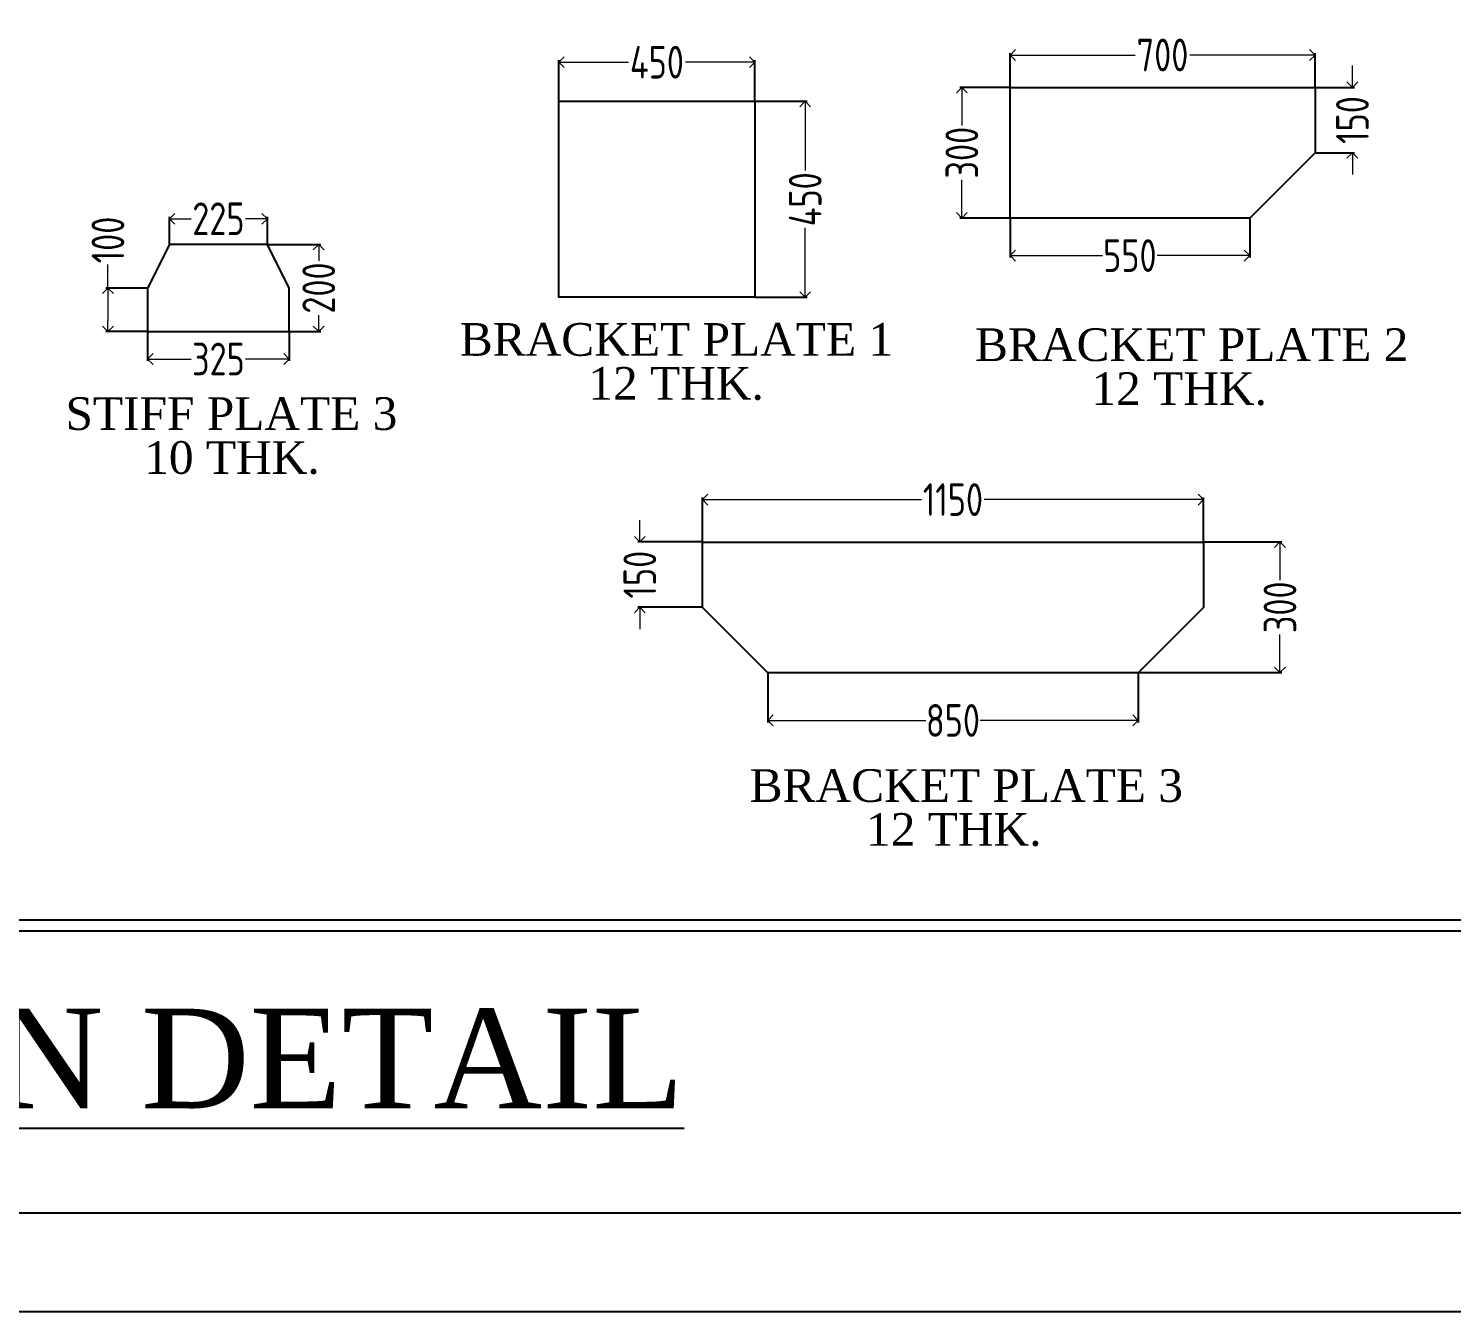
# Model space of a CAD drawing. Header units: millimetres. Extents: x 3470347 to 5996549, y -3470518 to 17149644.
# Drawn here: x 4654866 to 4667928, y 6601077 to 6612861 of the extents above; entities that cross this region are included whole.
import ezdxf

# ---------------------------------------------------------------- set-up
doc = ezdxf.new("R2010")
doc.units = ezdxf.units.MM
doc.header["$MEASUREMENT"] = 0
doc.header["$PDMODE"] = 35
doc.header["$PDSIZE"] = -5
doc.layers.get('0').update_dxf_attribs({"linetype": 'CONTINUOUS', "lineweight": 25})
doc.layers.get('DEFPOINTS').update_dxf_attribs({"linetype": 'CONTINUOUS', "lineweight": 25})
for name, color, linetype, lineweight in [('rDIMension', 1, 'CONTINUOUS', 18), ('rRCC 1', 3, 'CONTINUOUS', 25), ('SHEET', 7, 'CONTINUOUS', 15)]:
    doc.layers.add(name, color=color, linetype=linetype, lineweight=lineweight)
doc.styles.add('Arial', font='arial.ttf', dxfattribs={"height": 0.2})
doc.styles.add('DIM', font='geniso.shx', dxfattribs={"width": 0.85})
doc.styles.add('JAINIL', font='times.ttf')
doc.dimstyles.new('ST-25', dxfattribs={"dimscale": 100, "dimtxt": 2.5, "dimasz": 2, "dimexe": 0.18, "dimexo": 0.0625, "dimgap": 0.2, "dimtad": 0, "dimdec": 0, "dimlfac": 0.25, "dimzin": 0, "dimdsep": 46, "dimtxsty": 'DIM', "dimblk": 'OPEN90', "dimcen": 0.09, "dimclrd": 256, "dimclrt": 7, "dimadec": 0, "dimazin": 0, "dimtfac": 1, "dimtdec": 0, "dimtofl": 0, "dimtmove": 0, "dimatfit": 3, "dimldrblk": 'OPEN90', "dimfxl": 1, "dimtolj": 1, "dimtzin": 0, "dimlwd": -1, "dimarcsym": 0})

# ---------------------------------------------------------------- blocks, each defined once
blk = doc.blocks.new('_Open90')
at = {"color": 0, "linetype": 'ByBlock', "lineweight": -2}
for p, q in [((0, 0), (-1, 0)), ((-0.5, 0.5), (0, 0)), ((0, 0), (-0.5, -0.5))]:
    blk.add_line(p, q, dxfattribs=at)
blk = doc.blocks.new('*D1105')
at = {"layer": 'DEFPOINTS', "color": 0}
for p in [(4656159, 6611113), (4656159, 6610877), (4657059, 6610877)]:
    blk.add_point(p, dxfattribs=at)
at = {"layer": 'rDIMension', "color": 0, "lineweight": -2}
for p, q in [((4656159, 6610883), (4656159, 6611131)), ((4657059, 6610883), (4657059, 6611131))]:
    blk.add_line(p, q, dxfattribs=at)
at = {"layer": 'rDIMension'}
for p, q in [((4656259, 6611113), (4656360, 6611113)), ((4656959, 6611113), (4656859, 6611113))]:
    blk.add_line(p, q, dxfattribs=at)
at = {"layer": 'rDIMension', "xscale": 100, "yscale": 100, "zscale": 100, "rotation": 180}
blk.add_blockref('_Open90', (4656159, 6611113), dxfattribs=at)
at = {"layer": 'rDIMension', "xscale": 100, "yscale": 100, "zscale": 100}
blk.add_blockref('_Open90', (4657059, 6611113), dxfattribs=at)
at = {"layer": 'rDIMension', "color": 7, "insert": (4656609, 6611113), "char_height": 300, "attachment_point": 5, "style": 'DIM'}
blk.add_mtext('\\A1;225', dxfattribs=at)
blk = doc.blocks.new('*D1106')
at = {"layer": 'DEFPOINTS', "color": 0}
for p in [(4655959, 6610077), (4657259, 6610077), (4655959, 6609825)]:
    blk.add_point(p, dxfattribs=at)
at = {"layer": 'rDIMension', "color": 0, "lineweight": -2}
for p, q in [((4655959, 6610070), (4655959, 6609807)), ((4657259, 6610070), (4657259, 6609807))]:
    blk.add_line(p, q, dxfattribs=at)
at = {"layer": 'rDIMension'}
for p, q in [((4656059, 6609825), (4656360, 6609825)), ((4657159, 6609825), (4656859, 6609825))]:
    blk.add_line(p, q, dxfattribs=at)
at = {"layer": 'rDIMension', "xscale": 100, "yscale": 100, "zscale": 100, "rotation": 180}
blk.add_blockref('_Open90', (4655959, 6609825), dxfattribs=at)
at = {"layer": 'rDIMension', "xscale": 100, "yscale": 100, "zscale": 100}
blk.add_blockref('_Open90', (4657259, 6609825), dxfattribs=at)
at = {"layer": 'rDIMension', "color": 7, "insert": (4656609, 6609825), "char_height": 300, "attachment_point": 5, "style": 'DIM'}
blk.add_mtext('\\A1;325', dxfattribs=at)
blk = doc.blocks.new('*D1107')
at = {"layer": 'DEFPOINTS', "color": 0}
for p in [(4655959, 6610477), (4655595, 6610077), (4655959, 6610077)]:
    blk.add_point(p, dxfattribs=at)
at = {"layer": 'rDIMension'}
for p, q in [((4655595, 6610477), (4655595, 6610694)), ((4655595, 6610377), (4655595, 6610177))]:
    blk.add_line(p, q, dxfattribs=at)
at = {"layer": 'rDIMension', "color": 0, "lineweight": -2}
for p, q in [((4655953, 6610477), (4655577, 6610477)), ((4655953, 6610077), (4655577, 6610077))]:
    blk.add_line(p, q, dxfattribs=at)
at = {"layer": 'rDIMension', "xscale": 100, "yscale": 100, "zscale": 100}
for p, rotation in [((4655595, 6610477), 90), ((4655595, 6610077), 270)]:
    blk.add_blockref('_Open90', p, dxfattribs=dict(at, rotation=rotation))
at = {"layer": 'rDIMension', "color": 7, "insert": (4655595, 6610918), "char_height": 300, "attachment_point": 5, "rotation": 90, "style": 'DIM'}
blk.add_mtext('\\A1;100', dxfattribs=at)
blk = doc.blocks.new('*D1108')
at = {"layer": 'DEFPOINTS', "color": 0}
for p in [(4657059, 6610877), (4657259, 6610077), (4657530, 6610077)]:
    blk.add_point(p, dxfattribs=at)
at = {"layer": 'rDIMension', "color": 0, "lineweight": -2}
for p, q in [((4657065, 6610877), (4657548, 6610877)), ((4657265, 6610077), (4657548, 6610077))]:
    blk.add_line(p, q, dxfattribs=at)
at = {"layer": 'rDIMension'}
for p, q in [((4657530, 6610777), (4657530, 6610726)), ((4657530, 6610177), (4657530, 6610227))]:
    blk.add_line(p, q, dxfattribs=at)
at = {"layer": 'rDIMension', "xscale": 100, "yscale": 100, "zscale": 100}
for p, rotation in [((4657530, 6610877), 90), ((4657530, 6610077), 270)]:
    blk.add_blockref('_Open90', p, dxfattribs=dict(at, rotation=rotation))
at = {"layer": 'rDIMension', "color": 7, "insert": (4657530, 6610477), "char_height": 300, "attachment_point": 5, "rotation": 90, "style": 'DIM'}
blk.add_mtext('\\A1;200', dxfattribs=at)
blk = doc.blocks.new('*D1155')
at = {"layer": 'DEFPOINTS', "color": 0}
for p in [(4663875, 6612617), (4663875, 6612320), (4666675, 6612320)]:
    blk.add_point(p, dxfattribs=at)
at = {"layer": 'rDIMension', "color": 0, "lineweight": -2}
for p, q in [((4663875, 6612326), (4663875, 6612635)), ((4666675, 6612326), (4666675, 6612635))]:
    blk.add_line(p, q, dxfattribs=at)
at = {"layer": 'rDIMension'}
for p, q in [((4663975, 6612617), (4665025, 6612617)), ((4666575, 6612617), (4665525, 6612617))]:
    blk.add_line(p, q, dxfattribs=at)
at = {"layer": 'rDIMension', "xscale": 100, "yscale": 100, "zscale": 100, "rotation": 180}
blk.add_blockref('_Open90', (4663875, 6612617), dxfattribs=at)
at = {"layer": 'rDIMension', "xscale": 100, "yscale": 100, "zscale": 100}
blk.add_blockref('_Open90', (4666675, 6612617), dxfattribs=at)
at = {"layer": 'rDIMension', "color": 7, "insert": (4665275, 6612617), "char_height": 300, "attachment_point": 5, "style": 'DIM'}
blk.add_mtext('\\A1;700', dxfattribs=at)
blk = doc.blocks.new('*D1156')
at = {"layer": 'DEFPOINTS', "color": 0}
for p in [(4663875, 6612320), (4663433, 6611120), (4663875, 6611120)]:
    blk.add_point(p, dxfattribs=at)
at = {"layer": 'rDIMension', "color": 0, "lineweight": -2}
for p, q in [((4663869, 6612320), (4663415, 6612320)), ((4663869, 6611120), (4663415, 6611120))]:
    blk.add_line(p, q, dxfattribs=at)
at = {"layer": 'rDIMension'}
for p, q in [((4663433, 6612220), (4663433, 6611970)), ((4663433, 6611220), (4663433, 6611470))]:
    blk.add_line(p, q, dxfattribs=at)
at = {"layer": 'rDIMension', "xscale": 100, "yscale": 100, "zscale": 100}
for p, rotation in [((4663433, 6612320), 90), ((4663433, 6611120), 270)]:
    blk.add_blockref('_Open90', p, dxfattribs=dict(at, rotation=rotation))
at = {"layer": 'rDIMension', "color": 7, "insert": (4663433, 6611720), "char_height": 300, "attachment_point": 5, "rotation": 90, "style": 'DIM'}
blk.add_mtext('\\A1;300', dxfattribs=at)
blk = doc.blocks.new('*D1157')
at = {"layer": 'DEFPOINTS', "color": 0}
for p in [(4666675, 6612320), (4666675, 6611720), (4667018, 6611720)]:
    blk.add_point(p, dxfattribs=at)
at = {"layer": 'rDIMension'}
for p, q in [((4667018, 6612420), (4667018, 6612520)), ((4667018, 6611620), (4667018, 6611520))]:
    blk.add_line(p, q, dxfattribs=at)
at = {"layer": 'rDIMension', "color": 0, "lineweight": -2}
for p, q in [((4666681, 6612320), (4667036, 6612320)), ((4666681, 6611720), (4667036, 6611720))]:
    blk.add_line(p, q, dxfattribs=at)
at = {"layer": 'rDIMension', "xscale": 100, "yscale": 100, "zscale": 100}
for p, rotation in [((4667018, 6612320), 270), ((4667018, 6611720), 90)]:
    blk.add_blockref('_Open90', p, dxfattribs=dict(at, rotation=rotation))
at = {"layer": 'rDIMension', "color": 7, "insert": (4667018, 6612020), "char_height": 300, "attachment_point": 5, "rotation": 90, "style": 'DIM'}
blk.add_mtext('\\A1;150', dxfattribs=at)
blk = doc.blocks.new('*D1158')
at = {"layer": 'DEFPOINTS', "color": 0}
for p in [(4663875, 6611120), (4666075, 6611120), (4663875, 6610775)]:
    blk.add_point(p, dxfattribs=at)
at = {"layer": 'rDIMension', "color": 0, "lineweight": -2}
for p, q in [((4663875, 6611114), (4663875, 6610757)), ((4666075, 6611114), (4666075, 6610757))]:
    blk.add_line(p, q, dxfattribs=at)
at = {"layer": 'rDIMension'}
for p, q in [((4663975, 6610775), (4664725, 6610775)), ((4665975, 6610775), (4665225, 6610775))]:
    blk.add_line(p, q, dxfattribs=at)
at = {"layer": 'rDIMension', "xscale": 100, "yscale": 100, "zscale": 100, "rotation": 180}
blk.add_blockref('_Open90', (4663875, 6610775), dxfattribs=at)
at = {"layer": 'rDIMension', "xscale": 100, "yscale": 100, "zscale": 100}
blk.add_blockref('_Open90', (4666075, 6610775), dxfattribs=at)
at = {"layer": 'rDIMension', "color": 7, "insert": (4664975, 6610775), "char_height": 300, "attachment_point": 5, "style": 'DIM'}
blk.add_mtext('\\A1;550', dxfattribs=at)
blk = doc.blocks.new('*D1159')
at = {"layer": 'DEFPOINTS', "color": 0}
for p in [(4659734, 6612551), (4659734, 6612192), (4661534, 6612192)]:
    blk.add_point(p, dxfattribs=at)
at = {"layer": 'rDIMension', "color": 0, "lineweight": -2}
for p, q in [((4659734, 6612199), (4659734, 6612569)), ((4661534, 6612199), (4661534, 6612569))]:
    blk.add_line(p, q, dxfattribs=at)
at = {"layer": 'rDIMension'}
for p, q in [((4659834, 6612551), (4660372, 6612551)), ((4661434, 6612551), (4660896, 6612551))]:
    blk.add_line(p, q, dxfattribs=at)
at = {"layer": 'rDIMension', "xscale": 100, "yscale": 100, "zscale": 100, "rotation": 180}
blk.add_blockref('_Open90', (4659734, 6612551), dxfattribs=at)
at = {"layer": 'rDIMension', "xscale": 100, "yscale": 100, "zscale": 100}
blk.add_blockref('_Open90', (4661534, 6612551), dxfattribs=at)
at = {"layer": 'rDIMension', "color": 7, "insert": (4660634, 6612551), "char_height": 300, "attachment_point": 5, "style": 'DIM'}
blk.add_mtext('\\A1;450', dxfattribs=at)
blk = doc.blocks.new('*D1160')
at = {"layer": 'DEFPOINTS', "color": 0}
for p in [(4661534, 6612192), (4661534, 6610392), (4661995, 6610392)]:
    blk.add_point(p, dxfattribs=at)
at = {"layer": 'rDIMension', "color": 0, "lineweight": -2}
for p, q in [((4661540, 6612192), (4662013, 6612192)), ((4661540, 6610392), (4662013, 6610392))]:
    blk.add_line(p, q, dxfattribs=at)
at = {"layer": 'rDIMension'}
for p, q in [((4661995, 6612092), (4661995, 6611555)), ((4661995, 6610492), (4661995, 6611030))]:
    blk.add_line(p, q, dxfattribs=at)
at = {"layer": 'rDIMension', "xscale": 100, "yscale": 100, "zscale": 100}
for p, rotation in [((4661995, 6612192), 90), ((4661995, 6610392), 270)]:
    blk.add_blockref('_Open90', p, dxfattribs=dict(at, rotation=rotation))
at = {"layer": 'rDIMension', "color": 7, "insert": (4661995, 6611292), "char_height": 300, "attachment_point": 5, "rotation": 90, "style": 'DIM'}
blk.add_mtext('\\A1;450', dxfattribs=at)
blk = doc.blocks.new('*D1391')
at = {"layer": 'DEFPOINTS', "color": 0}
for p in [(4665651, 6608534), (4661051, 6608145), (4665651, 6608145)]:
    blk.add_point(p, dxfattribs=at)
at = {"layer": 'rDIMension', "color": 0, "lineweight": -2}
for p, q in [((4661051, 6608151), (4661051, 6608552)), ((4665651, 6608151), (4665651, 6608552))]:
    blk.add_line(p, q, dxfattribs=at)
at = {"layer": 'rDIMension'}
for p, q in [((4661151, 6608534), (4663063, 6608534)), ((4665551, 6608534), (4663639, 6608534))]:
    blk.add_line(p, q, dxfattribs=at)
at = {"layer": 'rDIMension', "xscale": 100, "yscale": 100, "zscale": 100, "rotation": 180}
blk.add_blockref('_Open90', (4661051, 6608534), dxfattribs=at)
at = {"layer": 'rDIMension', "xscale": 100, "yscale": 100, "zscale": 100}
blk.add_blockref('_Open90', (4665651, 6608534), dxfattribs=at)
at = {"layer": 'rDIMension', "color": 7, "insert": (4663351, 6608534), "char_height": 300, "attachment_point": 5, "style": 'DIM'}
blk.add_mtext('\\A1;1150', dxfattribs=at)
blk = doc.blocks.new('*D1392')
at = {"layer": 'DEFPOINTS', "color": 0}
for p in [(4661051, 6608145), (4660477, 6607545), (4661051, 6607545)]:
    blk.add_point(p, dxfattribs=at)
at = {"layer": 'rDIMension'}
for p, q in [((4660477, 6608245), (4660477, 6608345)), ((4660477, 6607445), (4660477, 6607345))]:
    blk.add_line(p, q, dxfattribs=at)
at = {"layer": 'rDIMension', "color": 0, "lineweight": -2}
for p, q in [((4661045, 6608145), (4660459, 6608145)), ((4661045, 6607545), (4660459, 6607545))]:
    blk.add_line(p, q, dxfattribs=at)
at = {"layer": 'rDIMension', "xscale": 100, "yscale": 100, "zscale": 100}
for p, rotation in [((4660477, 6608145), 270), ((4660477, 6607545), 90)]:
    blk.add_blockref('_Open90', p, dxfattribs=dict(at, rotation=rotation))
at = {"layer": 'rDIMension', "color": 7, "insert": (4660477, 6607845), "char_height": 300, "attachment_point": 5, "rotation": 90, "style": 'DIM'}
blk.add_mtext('\\A1;150', dxfattribs=at)
blk = doc.blocks.new('*D1393')
at = {"layer": 'DEFPOINTS', "color": 0}
for p in [(4661651, 6606945), (4665051, 6606945), (4661651, 6606506)]:
    blk.add_point(p, dxfattribs=at)
at = {"layer": 'rDIMension', "color": 0, "lineweight": -2}
for p, q in [((4661651, 6606938), (4661651, 6606488)), ((4665051, 6606938), (4665051, 6606488))]:
    blk.add_line(p, q, dxfattribs=at)
at = {"layer": 'rDIMension'}
for p, q in [((4661751, 6606506), (4663101, 6606506)), ((4664951, 6606506), (4663601, 6606506))]:
    blk.add_line(p, q, dxfattribs=at)
at = {"layer": 'rDIMension', "xscale": 100, "yscale": 100, "zscale": 100, "rotation": 180}
blk.add_blockref('_Open90', (4661651, 6606506), dxfattribs=at)
at = {"layer": 'rDIMension', "xscale": 100, "yscale": 100, "zscale": 100}
blk.add_blockref('_Open90', (4665051, 6606506), dxfattribs=at)
at = {"layer": 'rDIMension', "color": 7, "insert": (4663351, 6606506), "char_height": 300, "attachment_point": 5, "style": 'DIM'}
blk.add_mtext('\\A1;850', dxfattribs=at)
blk = doc.blocks.new('*D1394')
at = {"layer": 'DEFPOINTS', "color": 0}
for p in [(4665651, 6608145), (4665051, 6606945), (4666353, 6606945)]:
    blk.add_point(p, dxfattribs=at)
at = {"layer": 'rDIMension', "color": 0, "lineweight": -2}
for p, q in [((4665657, 6608145), (4666371, 6608145)), ((4665057, 6606945), (4666371, 6606945))]:
    blk.add_line(p, q, dxfattribs=at)
at = {"layer": 'rDIMension'}
for p, q in [((4666353, 6608045), (4666353, 6607794)), ((4666353, 6607045), (4666353, 6607295))]:
    blk.add_line(p, q, dxfattribs=at)
at = {"layer": 'rDIMension', "xscale": 100, "yscale": 100, "zscale": 100}
for p, rotation in [((4666353, 6608145), 90), ((4666353, 6606945), 270)]:
    blk.add_blockref('_Open90', p, dxfattribs=dict(at, rotation=rotation))
at = {"layer": 'rDIMension', "color": 7, "insert": (4666353, 6607545), "char_height": 300, "attachment_point": 5, "rotation": 90, "style": 'DIM'}
blk.add_mtext('\\A1;300', dxfattribs=at)

msp = doc.modelspace()

# ---------------------------------------------------------------- linework, layer by layer
at = {"lineweight": 25}
for p, q in [((4631822.52, 6604673.64, 0), (4672613.03, 6604673.64, 0)), ((4631822.52, 6604573.06, 0), (4672613.03, 6604573.06, 0))]:
    msp.add_line(p, q, dxfattribs=at)
at = {"color": 192, "lineweight": 25, "elevation": 0}
msp.add_lwpolyline([(4630913.37, 6601077.16), (4678644.03, 6601077.16), (4678644.03, 6634826.15), (4630913.37, 6634826.15)], close=True, dxfattribs=at)
at = {"color": 3, "elevation": 0}
msp.add_lwpolyline([(4666674.92, 6612319.91), (4666674.92, 6611719.91), (4666074.92, 6611119.91), (4665674.92, 6611119.91), (4663874.92, 6611119.91), (4663874.92, 6612319.91), (4665674.92, 6612319.91)], close=True, dxfattribs=at)
at = {"elevation": 0}
msp.add_lwpolyline([(4661534.01, 6612192.35), (4661534.01, 6610392.35), (4659734.01, 6610392.35), (4659734.01, 6612192.35)], close=True, dxfattribs=at)
at = {"color": 4, "elevation": 0}
msp.add_lwpolyline([(4655959.12, 6610476.73), (4655959.12, 6610076.73), (4657259.12, 6610076.73), (4657259.12, 6610476.73), (4657059.12, 6610876.73), (4656159.12, 6610876.73)], close=True, dxfattribs=at)
at = {"color": 3}
msp.add_lwpolyline([(4665651.06, 6608144.52), (4665651.06, 6607544.52), (4665051.06, 6606944.52), (4661651.06, 6606944.52), (4661051.06, 6607544.52), (4661051.06, 6608144.52)], close=True, dxfattribs=at)
at = {"layer": 'SHEET', "color": 220, "lineweight": 25, "elevation": 0}
msp.add_lwpolyline([(4631822.52, 6601984.62), (4677734.87, 6601984.62), (4677734.87, 6633918.7), (4631822.52, 6633918.7)], close=True, dxfattribs=at)

# ---------------------------------------------------------------- texts
at = {"color": 7, "lineweight": 25, "insert": (4652217.77, 6603394.56, 0), "char_height": 913.996, "width": 37628.9209, "attachment_point": 5, "style": 'Arial'}
msp.add_mtext('{\\ftimes new roman|b0|i0|c0|p0;\\LTYPICAL SECTION DETAIL}', dxfattribs=at)

# ---------------------------------------------------------------- dimensions: what is measured, and where the dimension line sits
at = {"layer": 'rDIMension'}
for base, p1, p2, angle, picture, middle in [((4659734.01, 6612550.96, 0), (4661534.01, 6612192.35, 0), (4659734.01, 6612192.35, 0), 180, '*D1159', (4660634.01, 6612550.96, 0)), ((4667017.71, 6611719.91, 0), (4666674.92, 6612319.91, 0), (4666674.92, 6611719.91, 0), 90, '*D1157', (4667017.71, 6612019.91, 0)), ((4663432.59, 6611119.91, 0), (4663874.92, 6612319.91, 0), (4663874.92, 6611119.91, 0), 90, '*D1156', (4663432.59, 6611719.91, 0)), ((4661995.24, 6610392.35, 0), (4661534.01, 6612192.35, 0), (4661534.01, 6610392.35, 0), 90, '*D1160', (4661995.24, 6611292.35, 0)), ((4657530.03, 6610076.73, 0), (4657059.12, 6610876.73, 0), (4657259.12, 6610076.73, 0), 90, '*D1108', (4657530.03, 6610476.73, 0)), ((4660476.87, 6607544.52), (4661051.06, 6608144.52), (4661051.06, 6607544.52), 90, '*D1392', (4660476.87, 6607844.52)), ((4666353.11, 6606944.52), (4665651.06, 6608144.52), (4665051.06, 6606944.52), 90, '*D1394', (4666353.11, 6607544.52))]:
    dim = msp.add_linear_dim(base=base, p1=p1, p2=p2, angle=angle, dimstyle='ST-25', override={"dimtxt": 3, "dimasz": 1, "dimblk": 'Open90'}, dxfattribs=at)
    dim.commit()
    dim.dimension.update_dxf_attribs({"geometry": picture, "text_midpoint": middle})
for base, p1, p2, picture, middle in [((4663874.92, 6612616.96, 0), (4666674.92, 6612319.91, 0), (4663874.92, 6612319.91, 0), '*D1155', (4665274.92, 6612616.96, 0)), ((4656159.12, 6611113.19, 0), (4657059.12, 6610876.73, 0), (4656159.12, 6610876.73, 0), '*D1105', (4656609.12, 6611113.19, 0)), ((4663874.92, 6610775.01, 0), (4666074.92, 6611119.91, 0), (4663874.92, 6611119.91, 0), '*D1158', (4664974.92, 6610775.01, 0)), ((4655959.12, 6609825.31, 0), (4657259.12, 6610076.73, 0), (4655959.12, 6610076.73, 0), '*D1106', (4656609.12, 6609825.31, 0)), ((4665651.06, 6608534.44), (4661051.06, 6608144.52), (4665651.06, 6608144.52), '*D1391', (4663351.06, 6608534.44)), ((4661651.06, 6606505.71), (4665051.06, 6606944.52), (4661651.06, 6606944.52), '*D1393', (4663351.06, 6606505.71))]:
    dim = msp.add_linear_dim(base=base, p1=p1, p2=p2, dimstyle='ST-25', override={"dimtxt": 3, "dimasz": 1, "dimblk": 'Open90'}, dxfattribs=at)
    dim.commit()
    dim.dimension.update_dxf_attribs({"geometry": picture, "text_midpoint": middle})
dim = msp.add_linear_dim(base=(4655594.7, 6610076.73, 0), p1=(4655959.12, 6610476.73, 0), p2=(4655959.12, 6610076.73, 0), angle=90, dimstyle='ST-25', override={"dimtxt": 3, "dimasz": 1, "dimblk": 'Open90'}, dxfattribs=at)
dim.commit()
dim.dimension.update_dxf_attribs({"geometry": '*D1107', "text_midpoint": (4655594.7, 6610917.83, 0), "dimtype": 160})

# ---------------------------------------------------------------- next in the draw order: texts
at = {"layer": 'rRCC 1', "color": 7, "char_height": 300, "line_spacing_factor": 0.709091, "style": 'JAINIL', "bg_fill": 2}
for s, insert, attachment_point in [('\\A1;BRACKET PLATE 1', (4662802.2, 6610002.84, 0), 6), ('\\A1;BRACKET PLATE 2', (4663554.08, 6609954.64, 0), 4), ('\\A1;STIFF PLATE 3', (4655205.36, 6609321.79, 0), 4), ('\\A1;BRACKET PLATE 3', (4661485.29, 6605905.83, 0), 4)]:
    msp.add_mtext(s, dxfattribs=dict(at, insert=insert, attachment_point=attachment_point))

# ---------------------------------------------------------------- next in the draw order: texts
for s, insert, attachment_point in [('\\A1;12 THK.', (4661615.38, 6609598.36, 0), 6), ('\\A1;12 THK.', (4664622.38, 6609550.16, 0), 4), ('\\A1;10 THK.', (4655927.98, 6608917.31, 0), 4), ('\\A1;12 THK.', (4662553.58, 6605501.35, 0), 4)]:
    msp.add_mtext(s, dxfattribs=dict(at, insert=insert, attachment_point=attachment_point))

doc.saveas('drawing.dxf')
